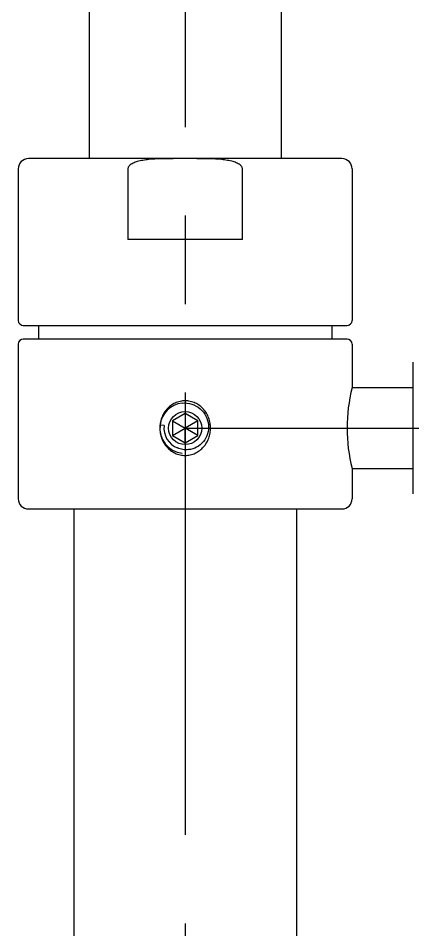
# Model space of a CAD drawing. Header units: millimetres. Extents: x 5066 to 5486, y -1867 to -1273.
# Drawn here: x 5404.61 to 5412.41, y -1566.57 to -1548.53 of the extents above; entities that cross this region are included whole.
import ezdxf

# ---------------------------------------------------------------- set-up
doc = ezdxf.new("R2010")
doc.units = ezdxf.units.MM
doc.header["$LTSCALE"] = 7
doc.header["$MEASUREMENT"] = 0
doc.linetypes.add('CENTER', pattern=[2, 1.25, -0.25, 0.25, -0.25])
doc.layers.add('CL', color=1, linetype='CENTER')
doc.layers.add('DWG', color=7, linetype='CONTINUOUS')

msp = doc.modelspace()

# ---------------------------------------------------------------- linework, layer by layer
at = {"layer": 'CL', "color": 1, "linetype": 'CENTER'}
msp.add_line((5407.912, -1527.939), (5407.912, -1726.342), dxfattribs=at)
at = {"layer": 'DWG'}
for p, q in [((5406.012, -1527.939), (5406.012, -1551.312)), ((5409.812, -1527.939), (5409.812, -1551.312)), ((5407.912, -1551.312), (5404.812, -1551.312)), ((5411.012, -1551.312), (5407.912, -1551.312)), ((5404.612, -1551.512), (5404.612, -1554.512)), ((5406.78, -1551.512), (5406.78, -1552.912)), ((5409.043, -1552.912), (5409.043, -1551.512)), ((5411.212, -1551.512), (5411.212, -1554.512)), ((5409.043, -1552.912), (5406.78, -1552.912)), ((5404.712, -1554.612), (5407.912, -1554.612)), ((5405.012, -1554.612), (5405.012, -1554.882)), ((5407.912, -1554.612), (5411.112, -1554.612)), ((5410.812, -1554.612), (5410.812, -1554.882)), ((5411.112, -1554.882), (5404.712, -1554.882)), ((5404.612, -1554.982), (5404.612, -1558.042)), ((5411.212, -1554.982), (5411.212, -1555.842)), ((5412.412, -1555.339), (5412.412, -1556.642)), ((5411.212, -1555.842), (5412.412, -1555.842)), ((5407.912, -1556.353), (5407.662, -1556.498)), ((5408.162, -1556.498), (5407.912, -1556.353)), ((5407.912, -1556.353), (5407.912, -1556.642)), ((5407.662, -1556.498), (5407.662, -1556.786)), ((5407.662, -1556.498), (5407.912, -1556.642)), ((5408.162, -1556.498), (5407.912, -1556.642)), ((5408.162, -1556.786), (5408.162, -1556.498)), ((5407.495, -1556.591), (5407.415, -1556.581)), ((5407.662, -1556.786), (5407.912, -1556.642)), ((5407.912, -1556.931), (5407.912, -1556.642)), ((5408.162, -1556.786), (5407.912, -1556.642)), ((5412.412, -1556.642), (5412.412, -1557.945)), ((5407.662, -1556.786), (5407.912, -1556.931)), ((5407.912, -1556.931), (5408.162, -1556.786)), ((5411.212, -1557.442), (5412.412, -1557.442)), ((5411.212, -1557.442), (5411.212, -1558.042)), ((5404.812, -1558.242), (5411.012, -1558.242)), ((5405.712, -1558.242), (5405.712, -1593.345)), ((5410.112, -1558.242), (5410.112, -1603.301))]:
    msp.add_line(p, q, dxfattribs=at)
at = {"layer": 'DWG', "linetype": 'CENTER'}
msp.add_line((5407.912, -1556.642), (5429.212, -1556.642), dxfattribs=at)
at = {"layer": 'DWG'}
msp.add_circle((5407.912, -1556.642), 0.327, dxfattribs=at)
for centre, radius, start, end in [((5404.812, -1551.512), 0.2, 90, 180), ((5411.012, -1551.512), 0.2, 0, 90), ((5404.712, -1554.512), 0.1, 180, 270), ((5411.112, -1554.512), 0.1, 270, 0), ((5404.712, -1554.982), 0.1, 90, 180), ((5411.112, -1554.982), 0.1, 0, 90), ((5414.419, -1556.642), 3.306, 165.9955, 194.0045), ((5407.912, -1556.642), 0.5, 96.9615, 173.0385), ((5407.912, -1556.642), 0.5, 173.0405, 263.0365), ((5407.912, -1556.642), 0.42, 173.0385, 249.1154), ((5404.812, -1558.042), 0.2, 180, 270), ((5411.012, -1558.042), 0.2, 270, 0)]:
    msp.add_arc(centre, radius, start, end, dxfattribs=at)
for points, knots in [([(5407.912, -1551.312), (5407.837, -1551.312), (5407.758, -1551.312), (5407.597, -1551.313), (5407.515, -1551.313), (5407.352, -1551.318), (5407.271, -1551.322), (5407.153, -1551.334), (5407.114, -1551.339), (5407.038, -1551.352), (5407.001, -1551.36), (5406.938, -1551.379), (5406.909, -1551.389), (5406.855, -1551.414), (5406.829, -1551.43), (5406.806, -1551.454), (5406.801, -1551.459), (5406.793, -1551.471), (5406.789, -1551.477), (5406.785, -1551.487), (5406.783, -1551.492), (5406.781, -1551.502), (5406.78, -1551.507), (5406.78, -1551.512)], [0, 0, 0, 0, 1.124938, 1.124938, 2.249875, 2.249875, 3.374813, 3.374813, 3.937281, 3.937281, 4.49975, 4.49975, 4.915955, 4.915955, 5.33216, 5.33216, 5.428044, 5.428044, 5.523928, 5.523928, 5.596186, 5.596186, 5.668444, 5.668444, 5.668444, 5.668444]), ([(5409.043, -1551.512), (5409.043, -1551.507), (5409.042, -1551.502), (5409.04, -1551.492), (5409.038, -1551.487), (5409.034, -1551.477), (5409.03, -1551.471), (5409.022, -1551.459), (5409.018, -1551.454), (5408.994, -1551.43), (5408.968, -1551.414), (5408.914, -1551.389), (5408.885, -1551.379), (5408.823, -1551.36), (5408.785, -1551.352), (5408.709, -1551.339), (5408.671, -1551.334), (5408.552, -1551.322), (5408.471, -1551.318), (5408.308, -1551.313), (5408.226, -1551.313), (5408.065, -1551.312), (5407.987, -1551.312), (5407.912, -1551.312)], [-5.668444, -5.668444, -5.668444, -5.668444, -5.596186, -5.596186, -5.523928, -5.523928, -5.428044, -5.428044, -5.33216, -5.33216, -4.915955, -4.915955, -4.49975, -4.49975, -3.937281, -3.937281, -3.374813, -3.374813, -2.249875, -2.249875, -1.124938, -1.124938, 0, 0, 0, 0]), ([(5407.912, -1556.102), (5407.878, -1556.102), (5407.845, -1556.106), (5407.777, -1556.12), (5407.744, -1556.132), (5407.681, -1556.161), (5407.651, -1556.179), (5407.596, -1556.221), (5407.571, -1556.244), (5407.528, -1556.293), (5407.508, -1556.32), (5407.473, -1556.379), (5407.458, -1556.41), (5407.434, -1556.475), (5407.424, -1556.509), (5407.413, -1556.576), (5407.41, -1556.61), (5407.41, -1556.642), (5407.41, -1556.674), (5407.413, -1556.708), (5407.424, -1556.775), (5407.434, -1556.809), (5407.458, -1556.874), (5407.473, -1556.905), (5407.508, -1556.964), (5407.528, -1556.991), (5407.571, -1557.04), (5407.596, -1557.063), (5407.651, -1557.105), (5407.681, -1557.123), (5407.744, -1557.152), (5407.777, -1557.164), (5407.845, -1557.178), (5407.878, -1557.182), (5407.912, -1557.182)], [11.792714, 11.792714, 11.792714, 11.792714, 12.288309, 12.288309, 12.783904, 12.783904, 13.279499, 13.279499, 13.775094, 13.775094, 14.262225, 14.262225, 14.749356, 14.749356, 15.236487, 15.236487, 15.723619, 15.723619, 15.723619, 16.21075, 16.21075, 16.697881, 16.697881, 17.185012, 17.185012, 17.672144, 17.672144, 18.167739, 18.167739, 18.663333, 18.663333, 19.158928, 19.158928, 19.654523, 19.654523, 19.654523, 19.654523]), ([(5407.851, -1556.146), (5407.915, -1556.141), (5407.98, -1556.148), (5408.102, -1556.187), (5408.158, -1556.218), (5408.254, -1556.3), (5408.293, -1556.349), (5408.35, -1556.458), (5408.367, -1556.517), (5408.378, -1556.638), (5408.372, -1556.698), (5408.337, -1556.812), (5408.309, -1556.864), (5408.235, -1556.955), (5408.189, -1556.992), (5408.089, -1557.046), (5408.034, -1557.063), (5407.941, -1557.072), (5407.903, -1557.071), (5407.831, -1557.06), (5407.795, -1557.049), (5407.762, -1557.034)], [0, 0, 0, 0, 0.96817, 0.96817, 1.919941, 1.919941, 2.855306, 2.855306, 3.77426, 3.77426, 4.676798, 4.676798, 5.562915, 5.562915, 6.432604, 6.432604, 7.28586, 7.28586, 7.844384, 7.844384, 8.395563, 8.395563, 8.395563, 8.395563]), ([(5407.912, -1557.182), (5407.945, -1557.182), (5407.979, -1557.178), (5408.046, -1557.164), (5408.079, -1557.152), (5408.142, -1557.123), (5408.172, -1557.105), (5408.227, -1557.063), (5408.252, -1557.04), (5408.295, -1556.991), (5408.315, -1556.964), (5408.35, -1556.905), (5408.366, -1556.874), (5408.39, -1556.809), (5408.399, -1556.775), (5408.41, -1556.708), (5408.413, -1556.674), (5408.413, -1556.61), (5408.41, -1556.576), (5408.399, -1556.509), (5408.39, -1556.475), (5408.366, -1556.41), (5408.35, -1556.379), (5408.315, -1556.32), (5408.295, -1556.293), (5408.252, -1556.244), (5408.227, -1556.221), (5408.172, -1556.179), (5408.142, -1556.161), (5408.079, -1556.132), (5408.046, -1556.12), (5407.979, -1556.106), (5407.945, -1556.102), (5407.912, -1556.102)], [3.930905, 3.930905, 3.930905, 3.930905, 4.4265, 4.4265, 4.922094, 4.922094, 5.417689, 5.417689, 5.913284, 5.913284, 6.400416, 6.400416, 6.887547, 6.887547, 7.374678, 7.374678, 7.861809, 7.861809, 8.348941, 8.348941, 8.836072, 8.836072, 9.323203, 9.323203, 9.810334, 9.810334, 10.305929, 10.305929, 10.801524, 10.801524, 11.297119, 11.297119, 11.792714, 11.792714, 11.792714, 11.792714])]:
    msp.add_open_spline(points, degree=3, knots=knots, dxfattribs=at)

doc.saveas('drawing.dxf')
